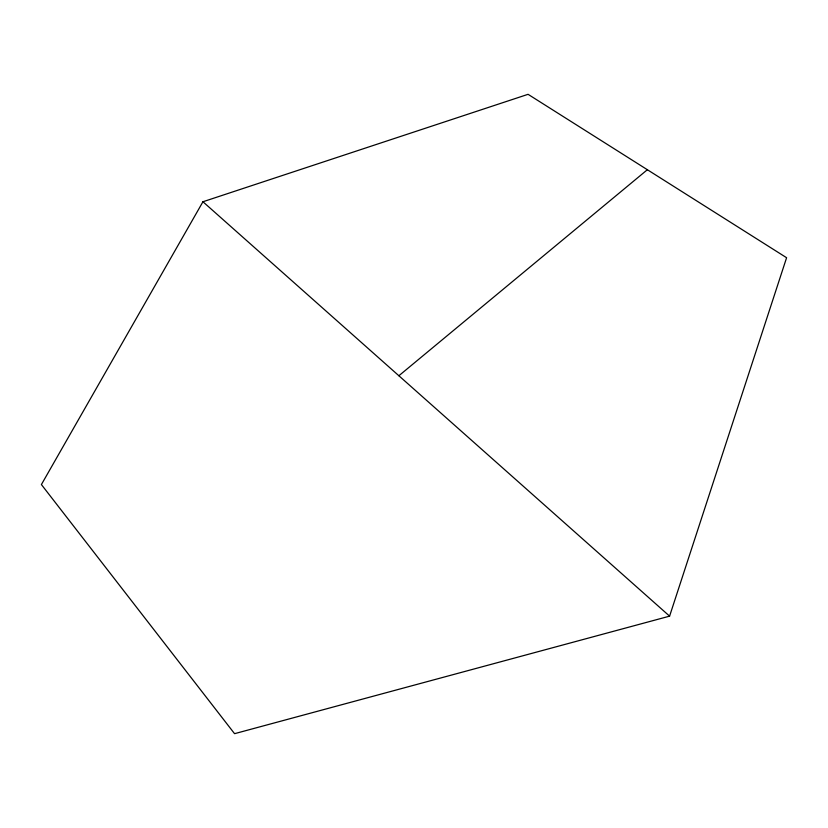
<?xml version="1.0" encoding="UTF-8"?>
<svg xmlns="http://www.w3.org/2000/svg" width="828" height="828" viewBox="0 0 828 828"><rect width="100%" height="100%" fill="white"/><g stroke="black" fill="none" stroke-linecap="round" stroke-linejoin="round"><path stroke-width="1.24" d="M669.593 616.146L786.6 257.725L528.067 94.32L202.943 201.753L41.4 484.556L234.562 733.68L669.593 616.146L202.943 201.753M398.879 375.746L647.372 169.719"/></g></svg>
